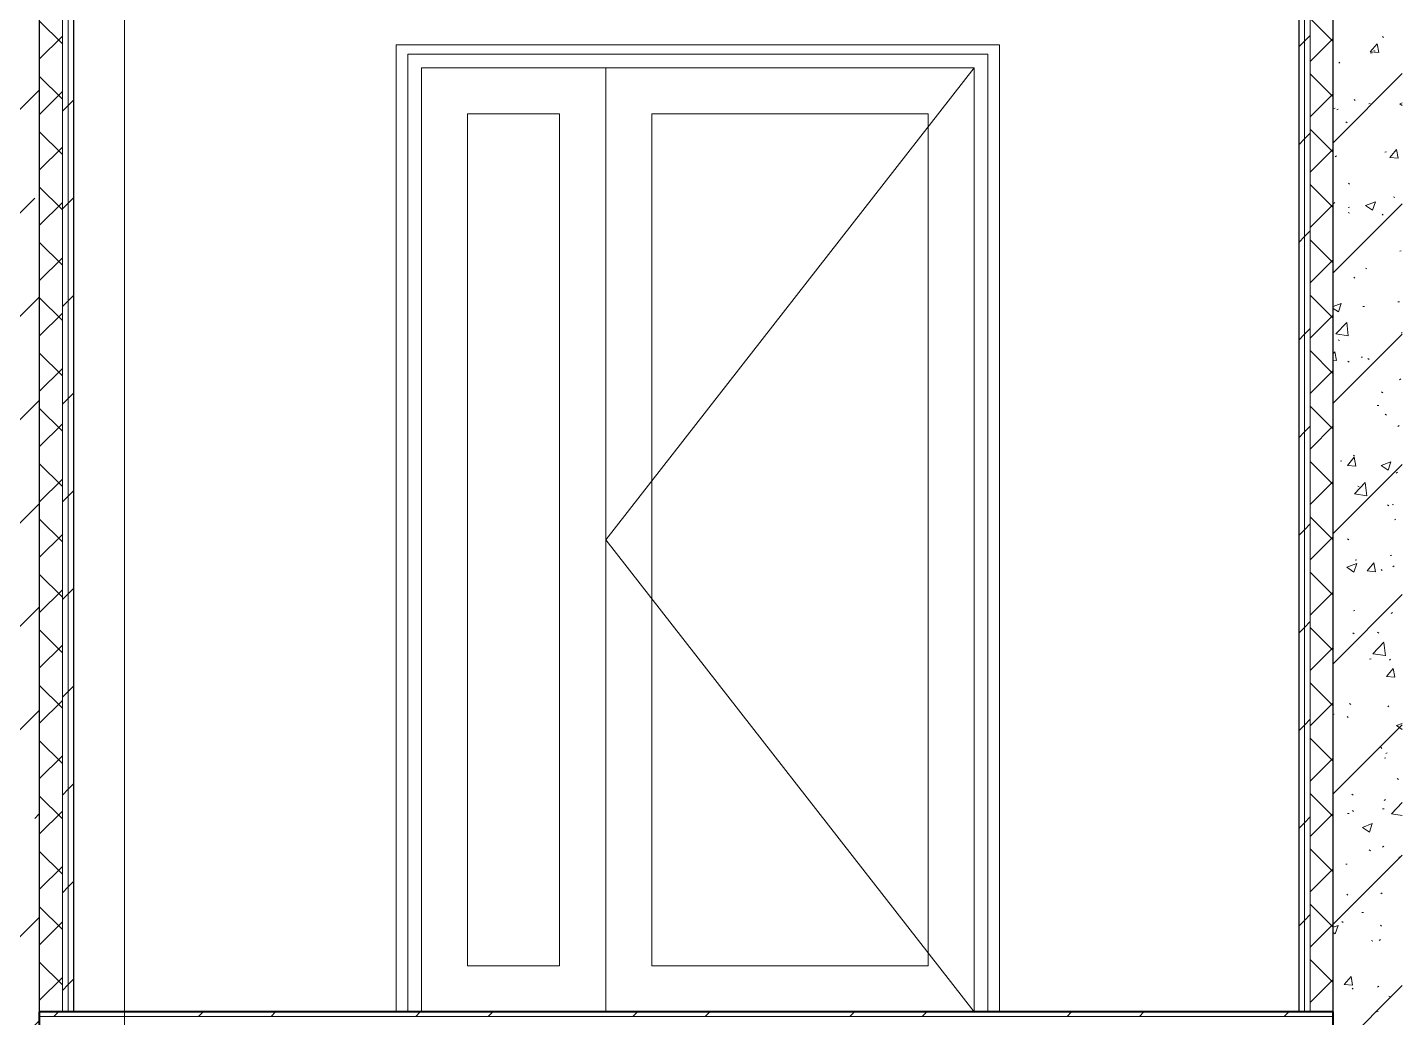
# Model space of a CAD drawing. Header units: millimetres. Extents: x -2951072 to 8268522, y -652067 to -630209.
# Drawn here: x 2653415 to 2656388, y -644133 to -641982 of the extents above; entities that cross this region are included whole.
import ezdxf

# ---------------------------------------------------------------- set-up
doc = ezdxf.new("R2010")
doc.units = ezdxf.units.MM
doc.header["$LTSCALE"] = 20
doc.layers.get('0').update_dxf_attribs({"lineweight": 0})
doc.layers.add('PDF __PP_Axis', color=7, linetype='Continuous')
for name, color, linetype, lineweight, true_color in [('Двери', 7, 'Continuous', 9, 0x804000), ('Каркас_Импост', 7, 'Continuous', 9, 0x804000), ('Монтажный зазор', 7, 'Continuous', 9, 0x804000), ('Открывание', 7, 'Continuous', 9, 0x373737), ('Панель', 7, 'Continuous', 9, 0x804000)]:
    doc.layers.add(name, color=color, linetype=linetype, lineweight=lineweight, true_color=true_color)
for name, color, linetype, lineweight in [('Общие ребра', 7, 'Continuous', 18), ('Перекрытия', 7, 'Continuous', 18), ('Стены', 7, 'Continuous', 18), ('Стены разрез', 7, 'Continuous', 30), ('Стены штриховка', 7, 'Continuous', 30)]:
    doc.layers.add(name, color=color, linetype=linetype, lineweight=lineweight)
pattern_1 = [(45, (2661175.67, -643812.97), (-60.1041, 60.1041), []), (135, (2661175.67, -643812.97), (-60.1041, -60.1041), [])]
pattern_2 = [(45, (2661175.67, -643812.97), (-106.066, 106.066), [])]

# ---------------------------------------------------------------- blocks, each defined once
blk = doc.blocks.new('101_Дверь_Двупольная_Алюминиевая_ГОСТ23747-2015 - ДАВ_Дв_2080х1260_800__О_Пр_П-1342853-_О__Р__1-1_')
at = {"layer": 'Каркас_Импост', "color": 7}
for p, q in [((19975, 2080), (18715, 2080)), ((18715, 2080), (18715, 0)), ((19975, 2080), (19975, 0)), ((18745, 2050), (19945, 2050)), ((18745, 0), (18745, 2050)), ((19945, 2050), (19945, 0))]:
    blk.add_line(p, q, dxfattribs=at)
at = {"layer": 'Монтажный зазор', "color": 7}
for p, q in [((18715, 0), (18715, 2080)), ((18715, 2080), (19975, 2080)), ((19975, 2080), (19975, 0))]:
    blk.add_line(p, q, dxfattribs=at)
at = {"layer": 'Открывание', "color": 7}
for p, q in [((19145, 1025), (19945, 2050)), ((19945, 0), (19145, 1025))]:
    blk.add_line(p, q, dxfattribs=at)
at = {"layer": 'Панель', "color": 7}
for p, q in [((19145, 2050), (18745, 2050)), ((18745, 2050), (18745, 0)), ((19945, 2050), (19145, 2050)), ((19145, 2050), (19145, 0)), ((19145, 0), (19145, 2050)), ((19945, 0), (19945, 2050)), ((18845, 100), (18845, 1950)), ((18845, 1950), (19045, 1950)), ((19045, 1950), (19045, 100)), ((19245, 100), (19245, 1950)), ((19245, 1950), (19845, 1950)), ((19845, 1950), (19845, 100)), ((19045, 100), (18845, 100)), ((19845, 100), (19245, 100))]:
    blk.add_line(p, q, dxfattribs=at)
blk = doc.blocks.new('фундам')
at = {"layer": 'PDF __PP_Axis', "lineweight": 9}
blk.add_lwpolyline([(150463.2, 57767.3), (150463.2, 59058.7)], dxfattribs=at)

msp = doc.modelspace()

# ---------------------------------------------------------------- hatches: boundary and pattern name
at = {"layer": 'Перекрытия', "lineweight": 9}
h = msp.add_hatch(dxfattribs=at)
h.set_pattern_fill('FP_4', color=256, style=0, pattern_type=2)
h.set_pattern_definition([(45, (2661175.67, -643812.97), (-235.732, 235.732), []), (45, (2661332.83, -643812.97), (-235.732, 235.732), [])])
h.paths.add_polyline_path([(2653440.5, -644130.2), (2656250.5, -644130.2), (2656250.5, -644120.2), (2653440.5, -644120.2)], flags=0)
at = {"layer": 'Стены штриховка', "lineweight": 9}
h = msp.add_hatch(dxfattribs=at)
h.set_pattern_fill('FP_1', color=256, style=0, pattern_type=2)
h.set_pattern_definition([(45, (2661175.67, -643812.97), (-224.506, 224.506), []), (45, (2661400.18, -643812.97), (-224.506, 224.506), [396.875, -79.375, 3.353, -76.022])])
h.paths.add_polyline_path([(2653407.3, -644220.2), (2653440.5, -644220.2), (2653440.5, -635802.2), (2653240.5, -635802.2), (2653240.5, -644220.2)])
h = msp.add_hatch(dxfattribs=at)
h.set_pattern_fill('FP_8', color=256, style=0, pattern_type=2)
h.set_pattern_definition(pattern_1)
h.paths.add_polyline_path([(2653440.5, -644120.2), (2653490.5, -644120.2), (2653490.5, -640430.2), (2653440.5, -640430.2), (2653440.5, -642433.8)], flags=0)
h = msp.add_hatch(dxfattribs=at)
h.set_pattern_fill('FP_7', color=256, style=0, pattern_type=2)
h.set_pattern_definition(pattern_2)
h.paths.add_polyline_path([(2653490.5, -644120.2), (2653503, -644120.2), (2653503, -640430.2), (2653490.5, -640430.2), (2653490.5, -642433.8)], flags=0)
h = msp.add_hatch(dxfattribs=at)
h.set_pattern_fill('FP_7', color=256, style=0, pattern_type=2)
h.set_pattern_definition(pattern_2)
h.paths.add_polyline_path([(2653503, -644120.2), (2653515.5, -644120.2), (2653515.5, -640430.2), (2653503, -640430.2), (2653503, -642433.8)], flags=0)
h = msp.add_hatch(dxfattribs=at)
h.set_pattern_fill('FP_7', color=256, style=0, pattern_type=2)
h.set_pattern_definition(pattern_2)
h.paths.add_polyline_path([(2656175.5, -644120.2), (2656188, -644120.2), (2656188, -640430.2), (2656175.5, -640430.2), (2656175.5, -643929.7)], flags=0)
h = msp.add_hatch(dxfattribs=at)
h.set_pattern_fill('FP_7', color=256, style=0, pattern_type=2)
h.set_pattern_definition(pattern_2)
h.paths.add_polyline_path([(2656188, -644120.2), (2656200.5, -644120.2), (2656200.5, -640430.2), (2656188, -640430.2), (2656188, -643929.7)], flags=0)
h = msp.add_hatch(dxfattribs=at)
h.set_pattern_fill('FP_8', color=256, style=0, pattern_type=2)
h.set_pattern_definition(pattern_1)
h.paths.add_polyline_path([(2656200.5, -644120.2), (2656250.5, -644120.2), (2656250.5, -640430.2), (2656200.5, -640430.2), (2656200.5, -643929.7)], flags=0)
h = msp.add_hatch(dxfattribs=at)
h.set_pattern_fill('FP_2', color=256, style=0, pattern_type=2)
h.set_pattern_definition([(50, (2661175.67, -643812.97), (218.621, -19.127), [22.86, -251.46]), (355, (2661175.67, -643812.97), (-42.292, 229.268), [18.288, -201.168]), (100.451, (2661193.9, -643814.56), (176.331, 210.14), [19.428, -213.708]), (46.184, (2661175.67, -643752), (325.295, -50.452), [34.29, -377.19]), (96.636, (2661202.78, -643756.2), (284.883, 296.913), [29.142, -320.562]), (351.184, (2661175.67, -643752), (284.886, 296.91), [27.432, -301.752]), (21, (2661206.15, -643767.25), (181.9375, -122.7183), [22.86, -251.46]), (326, (2661206.15, -643767.25), (74.162, 221.026), [18.288, -201.168]), (71.451, (2661221.31, -643777.48), (256.1, 98.305), [19.428, -213.708]), (37.5, (2661175.67, -643812.97), (3.7064, 101.4659), [3.353, -195.377, 3.353, -200.863, -201.93]), (37.5, (2661175.67, -643812.97), (3.7064, 101.4659), [-402.946, 3.353, -198.577]), (7.5, (2661175.67, -643812.97), (80.1836, 120.2165), [3.353, -113.081, 3.353, -190.805, -76.962]), (7.5, (2661175.67, -643812.97), (80.1836, 120.2165), [-310.591, 3.353, -73.609]), (327.5, (2661107.7, -643812.97), (162.7086, -6.875), [3.353, -72.847, 3.353, -234.391, -315.468]), (327.5, (2661107.7, -643812.97), (162.7086, -6.875), [-313.944, 3.353, -312.115]), (317.5, (2661077.22, -643812.97), (177.7547, 30.512), [3.353, -95.707, 3.353, -154.534, -224.028]), (317.5, (2661077.22, -643812.97), (177.7547, 30.512), [-256.946, 3.353, -220.675])])
h.paths.add_polyline_path([(2656250.5, -644220.2), (2656400.5, -644220.2), (2656400.5, -640430.2), (2656250.5, -640430.2), (2656250.5, -643929.7)], flags=0)
h = msp.add_hatch(dxfattribs=at)
h.set_pattern_fill('FP_3', color=256, style=0, pattern_type=2)
h.set_pattern_definition([(45, (2661175.67, -643812.97), (-141.4214, 141.4214), [])])
h.paths.add_polyline_path([(2656250.5, -644220.2), (2656400.5, -644220.2), (2656400.5, -640430.2), (2656250.5, -640430.2), (2656250.5, -643929.7)], flags=0)

# ---------------------------------------------------------------- linework, layer by layer
msp.add_line((2653625.5, -646754.2), (2653625.5, -634034))
at = {"layer": 'Общие ребра'}
msp.add_line((2656250.5, -644130.2), (2653440.5, -644130.2), dxfattribs=at)
at = {"layer": 'Перекрытия', "lineweight": 40}
for p, q in [((2656250.5, -644120.2), (2653440.5, -644120.2)), ((2653440.5, -644120.2), (2653440.5, -644220.2)), ((2656250.5, -644220.2), (2656250.5, -644120.2))]:
    msp.add_line(p, q, dxfattribs=at)
at = {"layer": 'Стены'}
for p, q in [((2654215.5, -644120.2), (2654215.5, -642020.2)), ((2654215.5, -642020.2), (2655525.5, -642020.2)), ((2655525.5, -642020.2), (2655525.5, -644120.2))]:
    msp.add_line(p, q, dxfattribs=at)
at = {"layer": 'Стены разрез'}
for p, q in [((2653440.5, -635660.2), (2653440.5, -644120.2)), ((2653515.5, -644120.2), (2653515.5, -640430.2)), ((2656175.5, -640430.2), (2656175.5, -644120.2)), ((2656250.5, -644120.2), (2656250.5, -640430.2))]:
    msp.add_line(p, q, dxfattribs=at)
at = {"layer": 'Стены штриховка', "lineweight": 9}
for p, q in [((2653490.5, -640430.2), (2653490.5, -644120.2)), ((2653503, -640430.2), (2653503, -644120.2)), ((2656188, -644120.2), (2656188, -640430.2)), ((2656200.5, -644120.2), (2656200.5, -640430.2))]:
    msp.add_line(p, q, dxfattribs=at)

# ---------------------------------------------------------------- block references
msp.add_blockref('фундам', (2503162.1, -702770.8))
at = {"layer": 'Двери', "color": 7}
msp.add_blockref('101_Дверь_Двупольная_Алюминиевая_ГОСТ23747-2015 - ДАВ_Дв_2080х1260_800__О_Пр_П-1342853-_О__Р__1-1_', (2635525.5, -644120.2), dxfattribs=at)

doc.saveas('drawing.dxf')
